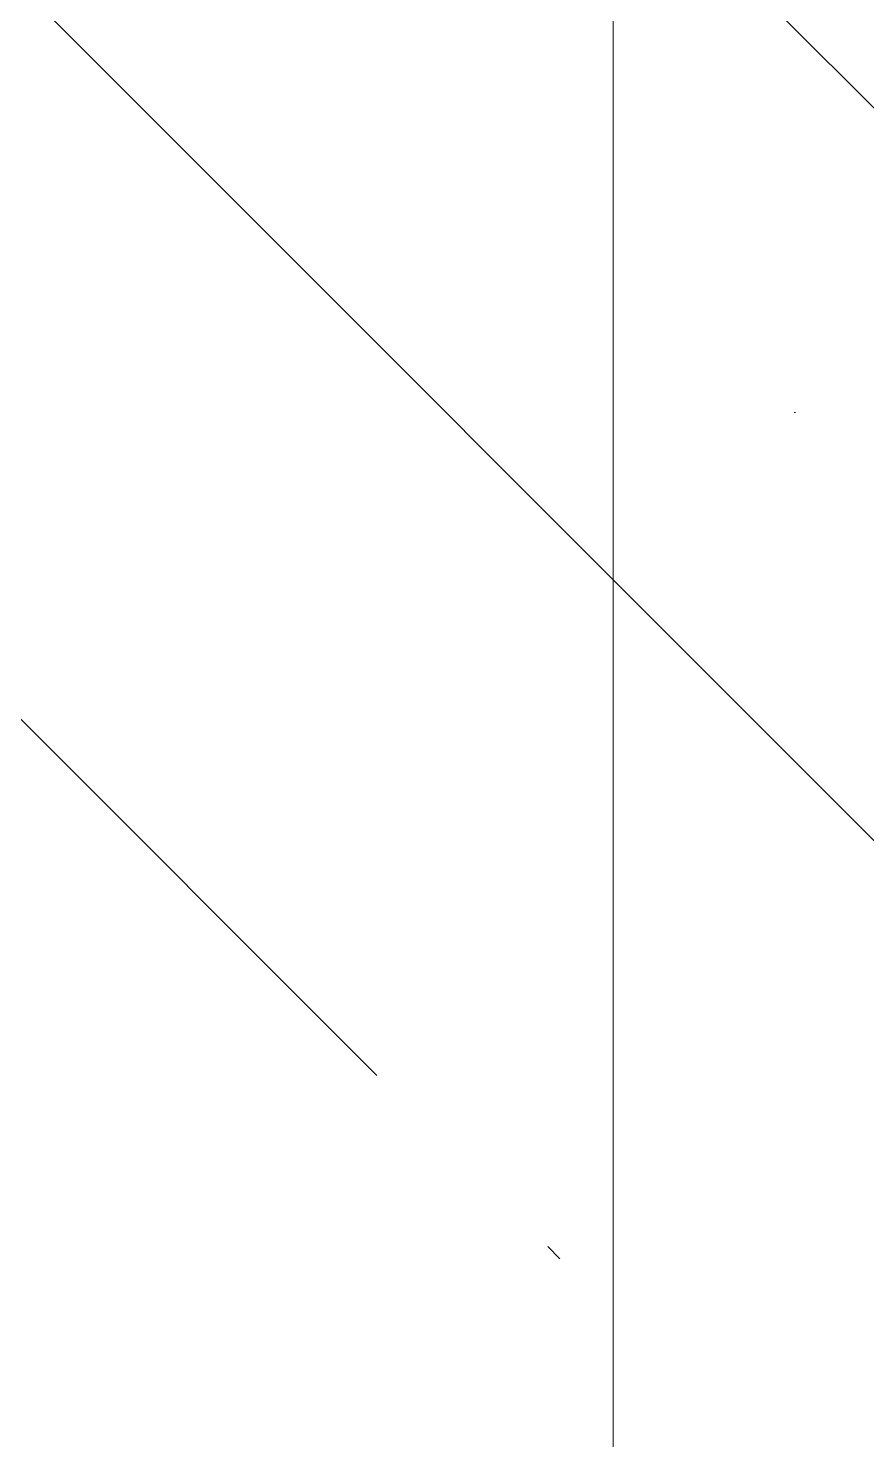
# Model space of a CAD drawing. Header units: millimetres. Extents: x -68946 to 690821, y -552984 to 293768.
# Drawn here: x 132839 to 133002.3, y -218780.9 to -218506.2 of the extents above; entities that cross this region are included whole.
import ezdxf

# ---------------------------------------------------------------- set-up
doc = ezdxf.new("R2010")
doc.units = ezdxf.units.MM
doc.linetypes.add('ADSK_Линия сетки', pattern=[2500, 2000, -250, 0, -250])
doc.layers.add('S-COLS-____-OTLN', color=250, linetype='Continuous', lineweight=9)
doc.layers.add('S-GRID-____-OTLN', color=250, linetype='Continuous', lineweight=9)

msp = doc.modelspace()

# ---------------------------------------------------------------- hatches: boundary and pattern name
at = {"layer": 'S-COLS-____-OTLN', "lineweight": 5}
h = msp.add_hatch(dxfattribs=at)
h.set_pattern_fill('FP_19', color=256, style=0, pattern_type=2)
h.set_pattern_definition([(135, (28052.9, -258555.93), (-142.5612, -142.5612), []), (135, (28195.47, -258555.93), (-142.5612, -142.5612), [252.016, -50.403, 3.353, -47.05])])
h.paths.add_polyline_path([(132802.9057, -218780.928), (133302.9057, -218780.9056), (133302.9057, -218080.9286), (132802.9057, -218080.928), (132802.9057, -218779.4748), (132806.6057, -218779.4748), (132806.6057, -218780.7748), (132802.9057, -218780.9056)])
h.paths.add_polyline_path([(132807.9057, -218713.0113), (132805.2277, -218713.0113), (132806.2189, -218711.0874)])
h.paths.add_polyline_path([(132807.9057, -218714.8863), (132806.1615, -218713.6363), (132807.9057, -218713.6363)])
h.paths.add_polyline_path([(132805.1768, -218718.2039), (132804.9057, -218715.4363), (132807.9057, -218714.8863), (132807.9057, -218716.7613)])

# ---------------------------------------------------------------- linework, layer by layer
at = {"layer": 'S-GRID-____-OTLN', "linetype": 'ADSK_Линия сетки'}
for p, q in [((132952.9057, -262294.7685), (132952.9057, -197353.9241)), ((93236.8325, -218580.9286), (184510.8783, -218580.9286))]:
    msp.add_line(p, q, dxfattribs=at)

doc.saveas('drawing.dxf')
